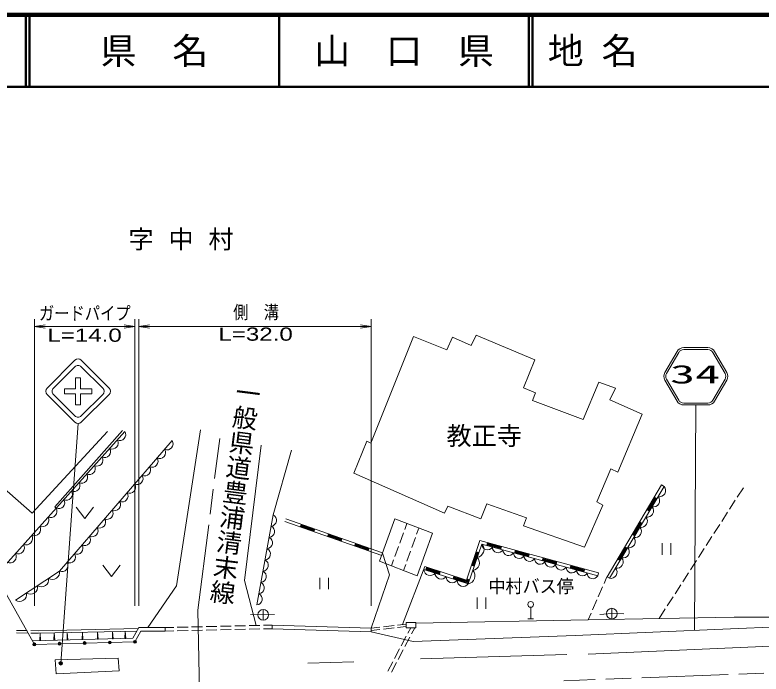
# Model space of a CAD drawing. Units: millimetres, scale not verified. Extents: x 40000 to 680000, y 20000 to 380000.
# Drawn here: x 296216 to 400070, y 288228 to 380000 of the extents above; entities that cross this region are included whole.
import ezdxf
from ezdxf.enums import TextEntityAlignment as Align

# ---------------------------------------------------------------- set-up
doc = ezdxf.new("R2010")
doc.units = ezdxf.units.MM
doc.header["$LTSCALE"] = 1000
doc.header["$PDMODE"] = 32
doc.header["$PDSIZE"] = 500
doc.linetypes.add('CHAIN', pattern=[18.5, 12, -1.5, 3.5, -1.5])
for name, color, linetype, lineweight in [('M-BMK', 2, 'CHAIN', 13), ('M-STR-HTXT', 7, 'Continuous', 13), ('M-STR-STRC', 7, 'Continuous', 13), ('M-TTL', 2, 'Continuous', 140), ('M-TTL-LINE', 7, 'Continuous', 50), ('M-WORK', 1, 'Continuous', 13)]:
    doc.layers.add(name, color=color, linetype=linetype, lineweight=lineweight)
doc.layers.add('M-BMK-HTXT', color=7, linetype='Continuous')
doc.layers.add('M-TTL-TXT', color=7, linetype='Continuous')
doc.styles.add('@ＭＳ ゴシック', font='')
doc.styles.add('ＭＳ ゴシック', font='')
doc.styles.add('ＭＳ Ｐゴシック', font='')
doc.styles.get('@ＭＳ ゴシック').set_extended_font_data('@MS Gothic')
doc.styles.get('ＭＳ ゴシック').set_extended_font_data('MS Gothic')
doc.styles.get('ＭＳ Ｐゴシック').set_extended_font_data('MS PGothic')

# ---------------------------------------------------------------- blocks, each defined once
blk = doc.blocks.new('open_arrow')
at = {"color": 0, "linetype": 'Continuous', "lineweight": -2}
blk.add_lwpolyline([(7.5, 1.25), (0, 0), (7.5, -1.25)], dxfattribs=at)

msp = doc.modelspace()

# ---------------------------------------------------------------- linework, layer by layer
at = {"layer": 'M-BMK'}
for points in [[(321892, 285642), (321680, 297114), (324722, 321026)], [(472937, 291213), (446388, 290221), (426658, 289390), (413953, 288871), (372596, 287308)]]:
    msp.add_lwpolyline(points, dxfattribs=at)
at = {"layer": 'M-STR-HTXT'}
for p, q in [((298920, 297718), (298920, 337622)), ((312925, 297718), (312925, 337622)), ((313465, 297718), (313465, 337622)), ((345816, 297718), (345816, 337622)), ((298920, 336622), (312925, 336622)), ((313465, 336622), (345816, 336622))]:
    msp.add_line(p, q, dxfattribs=at)
at = {"layer": 'M-STR-STRC'}
for p, q in [((392675, 333674), (389296, 333674)), ((389296, 333408), (392675, 333408)), ((388375, 333142), (386685, 330216)), ((386916, 330083), (388605, 333009)), ((393366, 333009), (395055, 330083)), ((395286, 330216), (393596, 333142)), ((304564, 331911), (300695, 328042)), ((305456, 331911), (309324, 328042)), ((301587, 328042), (304564, 331019)), ((305456, 331019), (308432, 328042)), ((304657, 327950), (304657, 329488)), ((304657, 329488), (305363, 329488)), ((305363, 327950), (305363, 329488)), ((388605, 326359), (386916, 329285)), ((395055, 329285), (393366, 326359)), ((386685, 329152), (388375, 326226)), ((393596, 326226), (395286, 329152)), ((300695, 327151), (304564, 323282)), ((301587, 327151), (304564, 324174)), ((303118, 327950), (304657, 327950)), ((303118, 327243), (303118, 327950)), ((303118, 327243), (304657, 327243)), ((304657, 327243), (304657, 325705)), ((306902, 327950), (305363, 327950)), ((306902, 327243), (305363, 327243)), ((305363, 327243), (305363, 325705)), ((309324, 327151), (305456, 323282)), ((305456, 324174), (308432, 327151)), ((306902, 327243), (306902, 327950)), ((305363, 325705), (304657, 325705)), ((392675, 325960), (389296, 325960)), ((392675, 325694), (389296, 325694)), ((390986, 325694), (390787, 294323)), ((305019, 323098), (302592, 289724)), ((299120, 292368), (302222, 292447)), ((302621, 292457), (305723, 292536)), ((306123, 292546), (309224, 292625)), ((309624, 292635), (312725, 292713))]:
    msp.add_line(p, q, dxfattribs=at)
for centre, radius in [((312925, 292718), 200), ((312925, 292718), 160), ((298920, 292363), 200), ((298920, 292363), 160), ((298920, 292363), 120), ((298920, 292363), 100), ((302421, 292452), 200), ((302421, 292452), 160), ((302421, 292452), 120), ((302421, 292452), 100), ((305923, 292541), 200), ((305923, 292541), 160), ((305923, 292541), 120), ((305923, 292541), 100), ((309424, 292630), 200), ((309424, 292630), 160), ((309424, 292630), 120), ((309424, 292630), 100), ((312925, 292718), 120), ((312925, 292718), 100), ((302592, 289724), 250), ((302592, 289724), 200), ((302592, 289724), 150), ((302592, 289724), 100), ((302592, 289724), 50), ((302592, 289724), 20)]:
    msp.add_circle(centre, radius, dxfattribs=at)
for centre, radius, start, end in [((389296, 332610), 1064, 90, 150), ((389296, 332610), 798, 90, 150), ((392675, 332610), 1064, 30, 90), ((392675, 332610), 798, 30, 90), ((305010, 331465), 631, 45, 135), ((305010, 330573), 631, 44.99985, 135), ((387607, 329684), 1064, 150, 210), ((387607, 329684), 798, 150, 210), ((394364, 329684), 798, 330, 30.00002), ((394364, 329684), 1064, 330, 30), ((301141, 327597), 631, 135, 225), ((302033, 327597), 631, 135, 225.00005), ((307986, 327597), 631, 315.00011, 44.99984), ((308878, 327597), 631, 315, 45), ((389296, 326758), 1064, 210, 270), ((389296, 326758), 798, 210, 270), ((392675, 326758), 798, 270, 330), ((392675, 326758), 1064, 270, 330), ((305010, 324620), 631, 225.00005, 315.00011), ((305010, 323728), 631, 225, 315)]:
    msp.add_arc(centre, radius, start, end, dxfattribs=at)
msp.add_point((302592, 289724), dxfattribs=at)
at = {"layer": 'M-TTL'}
msp.add_line((680000, 380000), (40000, 380000), dxfattribs=at)
at = {"layer": 'M-TTL-LINE'}
for p, q in [((297750, 380000), (297750, 370000)), ((298250, 380000), (298250, 370000)), ((333000, 380000), (333000, 370000)), ((367750, 380000), (367750, 370000)), ((368250, 380000), (368250, 370000)), ((40000, 370000), (680000, 370000))]:
    msp.add_line(p, q, dxfattribs=at)
at = {"layer": 'M-WORK'}
for p, q in [((294032, 302501), (311522, 322008)), ((386227, 314562), (378627, 301773)), ((386571, 314358), (378971, 301569)), ((386225, 314564), (386571, 314358)), ((396753, 312852), (397608, 314180)), ((385274, 312802), (384252, 311082)), ((385343, 312761), (384321, 311042)), ((385412, 312720), (384390, 311001)), ((385480, 312679), (384459, 310960)), ((385549, 312638), (385205, 312843)), ((395671, 311170), (396483, 312431)), ((304743, 311474), (305943, 309874)), ((305943, 309874), (307143, 311474)), ((384184, 311123), (384527, 310919)), ((394589, 309488), (395401, 310749)), ((347396, 305100), (333900, 309834)), ((347264, 304723), (333768, 309457)), ((336073, 309072), (335940, 308695)), ((337854, 308108), (335967, 308770)), ((337880, 308184), (335993, 308846)), ((337907, 308259), (336020, 308921)), ((337933, 308335), (336046, 308997)), ((350467, 308355), (350773, 309190)), ((352123, 307712), (352424, 308557)), ((383231, 309363), (382209, 307644)), ((383299, 309322), (382278, 307603)), ((383368, 309281), (382346, 307562)), ((383437, 309240), (382415, 307521)), ((383506, 309200), (383162, 309404)), ((393507, 307806), (394318, 309067)), ((337827, 308033), (337960, 308410)), ((339847, 307748), (339715, 307371)), ((341628, 306784), (339741, 307446)), ((341655, 306860), (339768, 307522)), ((341681, 306935), (339794, 307597)), ((341708, 307011), (339821, 307673)), ((349779, 306477), (350295, 307885)), ((382140, 307685), (382484, 307480)), ((341602, 306709), (341734, 307086)), ((343622, 306424), (343489, 306047)), ((351452, 305828), (351956, 307241)), ((360947, 306819), (359050, 301305)), ((377445, 302301), (360947, 306819)), ((362013, 306527), (361907, 306142)), ((363900, 305845), (361971, 306373)), ((363921, 305922), (361992, 306450)), ((386303, 306447), (386303, 304847)), ((387503, 304847), (387503, 306447)), ((392425, 306124), (393236, 307385)), ((345403, 305460), (343516, 306122)), ((345430, 305536), (343542, 306198)), ((345456, 305611), (343569, 306273)), ((345482, 305687), (343595, 306349)), ((345377, 305385), (345509, 305762)), ((349091, 304599), (349607, 306007)), ((350781, 303944), (351285, 305357)), ((361203, 306334), (359300, 300803)), ((377339, 301915), (361203, 306334)), ((363858, 305690), (361929, 306219)), ((363879, 305768), (361950, 306296)), ((363836, 305613), (363942, 305999)), ((365871, 305471), (365765, 305085)), ((367779, 304865), (365850, 305394)), ((381187, 305924), (380165, 304205)), ((381256, 305884), (380234, 304164)), ((381325, 305843), (380303, 304123)), ((381394, 305802), (380372, 304082)), ((381462, 305761), (381118, 305965)), ((391342, 304442), (392154, 305703)), ((360487, 305238), (359837, 303347)), ((360563, 305212), (359912, 303321)), ((360639, 305186), (359988, 303295)), ((360714, 305160), (360064, 303269)), ((360790, 305134), (360412, 305264)), ((367715, 304634), (365786, 305162)), ((367737, 304711), (365808, 305239)), ((367758, 304788), (365829, 305316)), ((367694, 304557), (367800, 304942)), ((369729, 304414), (369623, 304028)), ((371637, 303809), (369708, 304337)), ((308470, 303399), (309670, 301799)), ((309670, 301799), (310870, 303399)), ((348613, 303293), (348919, 304129)), ((350312, 302627), (350614, 303473)), ((359761, 303373), (360139, 303243)), ((371573, 303577), (369644, 304105)), ((371594, 303654), (369666, 304183)), ((371616, 303731), (369687, 304260)), ((371552, 303500), (371658, 303886)), ((373587, 303357), (373481, 302972)), ((375495, 302752), (373566, 303280)), ((380097, 304246), (380441, 304042)), ((390260, 302760), (391072, 304021)), ((350140, 295135), (353277, 303186)), ((359300, 300803), (353153, 302805)), ((359050, 301305), (353277, 303185)), ((353522, 303105), (353398, 302725)), ((355325, 302182), (353423, 302801)), ((355350, 302258), (353448, 302877)), ((355374, 302334), (353473, 302953)), ((355399, 302410), (353498, 303029)), ((355300, 302106), (355424, 302486)), ((375431, 302520), (373502, 303049)), ((375452, 302598), (373523, 303126)), ((375474, 302675), (373545, 303203)), ((375410, 302443), (375516, 302829)), ((377448, 302301), (377339, 301915)), ((389178, 301078), (389990, 302340)), ((338644, 301648), (338644, 300048)), ((339844, 300048), (339844, 301648)), ((357202, 301486), (357326, 301866)), ((357227, 301562), (359250, 300903)), ((359200, 301004), (357251, 301638)), ((357276, 301714), (359150, 301104)), ((359100, 301204), (357301, 301790)), ((359100, 301204), (359186, 301455)), ((359489, 301351), (359111, 301481)), ((359262, 301429), (359150, 301104)), ((359200, 301004), (359337, 301403)), ((359413, 301377), (359250, 300903)), ((378214, 300835), (378623, 301773)), ((378623, 301773), (378971, 301569)), ((377415, 299002), (378015, 300377)), ((388096, 299396), (388908, 300658)), ((360553, 298911), (360553, 297311)), ((361753, 297311), (361753, 298911)), ((376616, 297168), (377215, 298543)), ((387014, 297714), (387825, 298976)), ((330773, 297224), (330773, 295724)), ((368002, 295935), (368002, 297535)), ((379294, 297392), (379294, 295892)), ((385888, 295965), (386743, 297294)), ((376007, 295772), (376416, 296710)), ((326811, 294927), (328311, 294961)), ((328811, 294972), (330310, 295006)), ((330810, 295017), (332011, 295044)), ((332011, 295044), (332009, 294544)), ((332011, 295044), (345816, 294631)), ((347500, 294827), (348990, 295001)), ((349486, 295058), (350673, 295197)), ((367602, 295935), (368402, 295935)), ((416997, 295375), (395801, 294547)), ((296426, 294317), (297925, 294291)), ((296426, 293967), (297926, 293941)), ((298425, 294282), (299496, 294263)), ((298426, 293932), (299497, 293913)), ((299496, 294263), (313392, 294577)), ((299497, 293913), (313193, 294222)), ((299692, 292883), (299717, 293918)), ((299743, 292884), (299717, 293918)), ((299795, 292885), (299717, 293918)), ((301647, 292932), (301672, 293962)), ((301698, 292934), (301672, 293962)), ((301750, 292935), (301672, 293962)), ((303482, 292979), (303507, 294004)), ((303533, 292980), (303507, 294004)), ((303584, 292982), (303507, 294004)), ((305586, 293032), (305611, 294051)), ((305637, 293034), (305611, 294051)), ((305688, 293035), (305611, 294051)), ((307689, 293086), (307714, 294099)), ((307740, 293087), (307714, 294099)), ((307790, 293088), (307714, 294099)), ((309791, 293139), (309815, 294146)), ((309841, 293140), (309815, 294146)), ((309891, 293142), (309815, 294146)), ((311532, 293186), (311557, 294185)), ((311582, 293187), (311557, 294185)), ((311632, 293188), (311557, 294185)), ((317113, 294708), (318313, 294735)), ((317113, 294708), (317113, 294208)), ((317124, 294208), (318318, 294235)), ((318813, 294747), (320313, 294780)), ((318818, 294247), (320318, 294280)), ((320813, 294792), (322312, 294826)), ((320818, 294292), (322317, 294326)), ((322812, 294837), (324312, 294871)), ((322817, 294337), (324317, 294371)), ((324812, 294882), (326311, 294916)), ((324817, 294382), (326316, 294416)), ((326816, 294427), (328316, 294461)), ((328816, 294472), (330315, 294506)), ((330815, 294517), (332009, 294544)), ((332009, 294544), (345801, 294131)), ((345816, 294631), (345801, 294131)), ((345805, 294277), (346998, 294416)), ((345816, 294631), (347003, 294769)), ((347494, 294474), (348984, 294648)), ((349481, 294705), (350673, 294844)), ((350924, 293930), (351301, 294644)), ((351428, 293813), (351867, 294644)), ((299795, 292885), (299692, 292883)), ((301750, 292935), (301647, 292932)), ((303584, 292982), (303482, 292979)), ((305688, 293035), (305586, 293032)), ((307790, 293088), (307689, 293086)), ((309891, 293142), (309791, 293139)), ((311632, 293188), (311532, 293186)), ((349988, 292162), (350690, 293488)), ((350492, 292046), (351194, 293371)), ((375996, 291012), (413467, 292614)), ((349053, 290395), (349755, 291721)), ((349557, 290278), (350258, 291604)), ((352683, 290346), (373046, 290955)), ((336963, 289756), (343377, 289927)), ((348118, 288627), (348819, 289953)), ((348622, 288510), (349323, 289836))]:
    msp.add_line(p, q, dxfattribs=at)
for points in [[(356450, 311613), (356013, 310640), (343393, 316216), (345174, 320669), (345769, 320385), (351681, 335214), (356354, 333374), (357136, 335137), (359705, 333990), (360396, 335420), (368593, 331970), (367013, 328095), (368684, 327380), (368235, 326332), (375325, 323682), (377492, 328871), (379787, 328015), (379030, 326393), (383539, 324416), (380122, 316356), (379157, 316797), (377205, 312194), (378047, 311767), (375501, 305908), (366985, 308881), (367434, 309991), (361898, 311921), (361083, 309826)], [(349099, 309832), (346980, 303933), (352195, 301890), (354326, 307828)], [(350673, 295428), (352038, 295428), (352038, 294644), (350673, 294644)], [(301814, 290233), (301975, 288270), (310721, 288671), (310577, 290430)]]:
    msp.add_lwpolyline(points, close=True, dxfattribs=at)
for points in [[(293145, 315416), (298626, 310629), (309117, 322019)], [(301958, 311340), (301770, 311511), (311167, 322118)], [(322047, 322221), (318717, 300527), (314709, 294708)], [(296314, 298498), (302423, 302571), (318096, 320736)], [(329796, 294994), (328158, 301268), (330471, 320080)], [(329888, 297846), (332172, 310387), (334722, 319380)], [(287637, 311987), (290835, 306449), (295031, 299312), (298920, 292363)], [(347389, 305073), (348354, 302053), (345816, 294631)], [(329028, 296525), (330773, 296474), (332341, 296500)], [(352038, 295335), (376007, 295772), (396311, 296169), (411431, 296150)], [(377631, 296518), (379294, 296642), (380968, 296628)], [(298644, 292856), (312628, 293211), (313465, 294708), (317113, 294708)], [(312925, 292718), (313758, 294208), (317113, 294208)], [(345801, 294131), (351631, 292768), (374177, 293581), (395801, 294547)]]:
    msp.add_lwpolyline(points, dxfattribs=at)
for centre, radius in [((368002, 297935), 400), ((330773, 296474), 750), ((379294, 296642), 750)]:
    msp.add_circle(centre, radius, dxfattribs=at)
for centre, radius, start, end in [((310821, 321567), 828, 244.10103, 32.14109), ((309758, 320382), 828, 244.10103, 32.14109), ((317397, 320283), 833, 245.45482, 32.97287), ((308696, 319197), 828, 244.10103, 32.14109), ((316352, 319072), 833, 245.45482, 32.97287), ((307633, 318011), 828, 244.10103, 32.14109), ((315307, 317861), 833, 245.45482, 32.97287), ((306570, 316826), 828, 244.10103, 32.14109), ((314262, 316650), 833, 245.45482, 32.97287), ((305508, 315641), 828, 244.10103, 32.14109), ((313218, 315439), 833, 245.45482, 32.97287), ((304445, 314456), 828, 244.10103, 32.14109), ((312173, 314228), 833, 245.45482, 32.97287), ((303382, 313270), 828, 244.10103, 32.14109), ((385917, 313785), 869, 257.32231, 41.23622), ((311128, 313017), 833, 245.45482, 32.97287), ((385073, 312364), 869, 257.32231, 41.23622), ((302320, 312085), 828, 244.10103, 32.14109), ((310083, 311806), 833, 245.45482, 32.97287), ((301169, 310909), 899, 247.56149, 28.68063), ((309038, 310595), 833, 245.45482, 32.97287), ((384228, 310943), 869, 257.32231, 41.23622), ((300037, 309646), 899, 247.56149, 28.68063), ((307994, 309384), 833, 245.45482, 32.97287), ((331804, 309645), 829, 275.71524, 63.64446), ((383384, 309522), 869, 257.32231, 41.23622), ((298905, 308383), 899, 247.56149, 28.68063), ((306949, 308173), 833, 245.45482, 32.97287), ((331519, 308077), 829, 275.71524, 63.64446), ((382539, 308101), 869, 257.32231, 41.23622), ((297772, 307120), 899, 247.56149, 28.68063), ((305904, 306962), 833, 245.45482, 32.97287), ((331233, 306509), 829, 275.71524, 63.64446), ((381695, 306680), 869, 257.32231, 41.23622), ((296640, 305857), 899, 247.56149, 28.68063), ((304859, 305751), 833, 245.45482, 32.97287), ((330948, 304942), 829, 275.71524, 63.64446), ((360421, 305573), 1092, 277.7996, 44.2302), ((361985, 306309), 782, 178.13607, 331.22878), ((363452, 305907), 782, 178.13607, 331.22878), ((364918, 305505), 782, 178.13607, 331.22878), ((380851, 305259), 869, 257.32231, 41.23622), ((295508, 304595), 899, 247.56149, 28.68063), ((303814, 304540), 833, 245.45482, 32.97287), ((359786, 303729), 1092, 277.7996, 44.2302), ((366385, 305104), 782, 178.13607, 331.22878), ((367852, 304702), 782, 178.13607, 331.22878), ((369319, 304300), 782, 178.13607, 331.22878), ((380006, 303838), 869, 257.32231, 41.23622), ((302770, 303329), 833, 245.45482, 32.97287), ((330662, 303374), 829, 275.71524, 63.64446), ((370786, 303898), 782, 178.13607, 331.22878), ((372253, 303497), 782, 178.13607, 331.22878), ((301437, 302396), 1002, 237.33991, 10.04022), ((330377, 301806), 829, 275.71524, 63.64446), ((353997, 302787), 844, 178.77629, 325.14212), ((355534, 302286), 844, 178.77629, 325.14212), ((359152, 301885), 1092, 277.7996, 44.2302), ((373720, 303095), 782, 178.13607, 331.22878), ((375187, 302693), 782, 178.13607, 331.22878), ((376654, 302291), 782, 178.13607, 331.22878), ((379162, 302417), 869, 257.32231, 41.23622), ((299910, 301378), 1002, 237.33991, 10.04022), ((357070, 301786), 844, 178.77629, 325.14212), ((358607, 301285), 844, 178.77629, 325.14212), ((298382, 300360), 1002, 237.33991, 10.04022), ((330091, 300238), 829, 275.71524, 63.64446), ((296855, 299342), 1002, 237.33991, 10.04022), ((329806, 298671), 829, 275.71524, 63.64446)]:
    msp.add_arc(centre, radius, start, end, dxfattribs=at)

# ---------------------------------------------------------------- block references
at = {"layer": 'M-STR-HTXT', "xscale": 200, "yscale": 200}
for p in [(298920, 336622), (313465, 336622)]:
    msp.add_blockref('open_arrow', p, dxfattribs=at)
at = {"layer": 'M-STR-HTXT', "xscale": 200, "yscale": 200, "rotation": 180}
for p in [(312925, 336622), (345816, 336622)]:
    msp.add_blockref('open_arrow', p, dxfattribs=at)

# ---------------------------------------------------------------- texts
at = {"layer": 'M-BMK-HTXT', "insert": (320366, 347200), "char_height": 2566, "attachment_point": 8, "style": 'ＭＳ Ｐゴシック'}
msp.add_mtext('\\T1.59;字中村', dxfattribs=at)
at = {"layer": 'M-STR-HTXT', "style": 'ＭＳ Ｐゴシック'}
for s, width, p in [('ガードパイプ', 0.85, (305940, 336994)), ('側\u3000溝', 0.85, (329784, 337144)), ('L=32.0', 1.4, (329711, 334093)), ('L=14.0', 1.4, (305907, 333945))]:
    msp.add_text(s, height=1833, dxfattribs=dict(at, width=width)).set_placement(p, align=Align.BOTTOM_CENTER)
at = {"layer": 'M-STR-STRC', "style": 'ＭＳ ゴシック', "width": 2}
msp.add_text('34', height=2566, dxfattribs=at).set_placement((387397, 327919), align=Align.BOTTOM_LEFT)
at = {"layer": 'M-TTL-TXT', "style": 'ＭＳ ゴシック'}
for s, p in [('県\u3000名', (315625, 375000)), ('山\u3000口\u3000県', (350375, 375000))]:
    msp.add_text(s, height=3666, dxfattribs=at).set_placement(p, align=Align.MIDDLE_CENTER)
msp.add_text('地 名', height=3666, dxfattribs=at).set_placement((370380, 375000), align=Align.MIDDLE_LEFT)
at = {"layer": 'M-WORK', "style": '@ＭＳ ゴシック'}
msp.add_text('一般県道豊浦清末線', height=2566, rotation=262.748, dxfattribs=at).set_placement((324841, 313761), align=Align.BOTTOM_CENTER)
at = {"layer": 'M-WORK', "style": 'ＭＳ Ｐゴシック'}
msp.add_text('教正寺', height=2566, dxfattribs=at).set_placement((361540, 319348), align=Align.BOTTOM_CENTER)
at = {"layer": 'M-WORK', "style": 'ＭＳ Ｐゴシック', "width": 0.95}
msp.add_text('中村バス停', height=1833, dxfattribs=at).set_placement((368062, 298995), align=Align.BOTTOM_CENTER)

doc.saveas('drawing.dxf')
